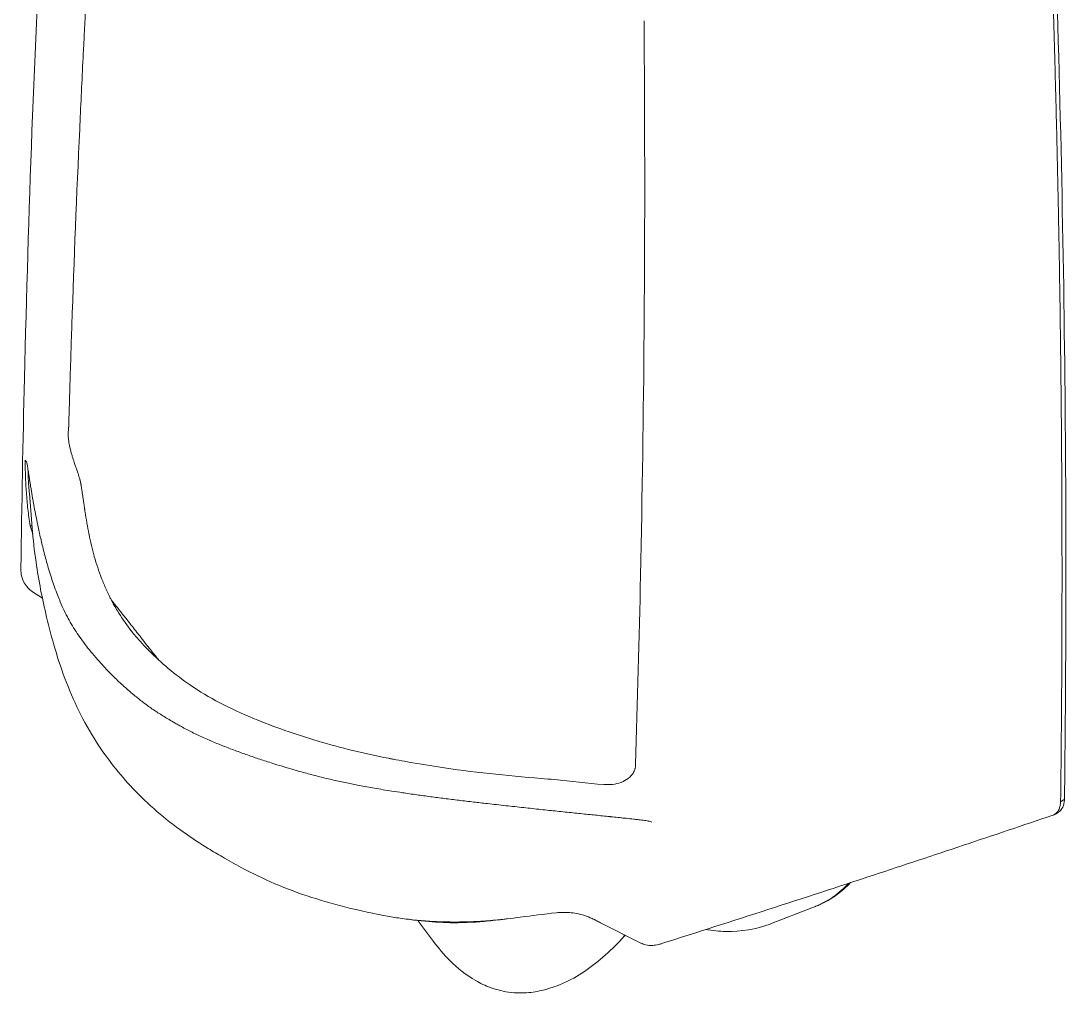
# Model space of a CAD drawing. Header units: inches. Extents: x 0.1 to 2.19, y 0.14 to 1.19.
# Drawn here: x 1.7306 to 2.1901, y 0.4985 to 0.9258 of the extents above; entities that cross this region are included whole.
import ezdxf

# ---------------------------------------------------------------- set-up
doc = ezdxf.new("R2010")
doc.units = ezdxf.units.IN
doc.header["$MEASUREMENT"] = 0

# ---------------------------------------------------------------- blocks, each defined once
blk = doc.blocks.new('bn30-4')
at = {"linetype": 'Continuous', "lineweight": 5}
for p, q in [((1.05431, 3.5978), (1.05867, 3.59495)), ((1.08615, 3.60008), (1.08615, 3.60008)), ((1.37867, 3.45181), (1.39758, 3.45909)), ((1.32177, 3.44337), (1.30394, 3.45233))]:
    blk.add_line(p, q, dxfattribs=at)
for points, degree, knots in [([(1.04923, 3.6081), (1.0496, 3.63599), (1.05012, 3.6638), (1.05251, 3.7643), (1.05521, 3.83654), (1.06043, 3.93862), (1.06216, 3.96893), (1.06406, 3.99914)], 3, [0, 0, 0, 0, 10.000169, 10.000169, 36.24295, 36.24295, 47.383988, 47.383988, 47.383988, 47.383988]), ([(1.08625, 3.99165), (1.08607, 3.98906), (1.08588, 3.98647), (1.0857, 3.98388), (1.08552, 3.9813), (1.08534, 3.97872), (1.08516, 3.97614), (1.08225, 3.93434), (1.07969, 3.89233), (1.07747, 3.85012), (1.07735, 3.84776), (1.07723, 3.8454), (1.0771, 3.84304), (1.07698, 3.84069), (1.07686, 3.83835), (1.07674, 3.836), (1.07649, 3.83106), (1.07625, 3.82612), (1.07601, 3.82118), (1.07577, 3.81627), (1.07554, 3.81137), (1.07531, 3.80646), (1.07398, 3.77781), (1.07281, 3.74906), (1.0718, 3.72023), (1.07164, 3.71556), (1.07148, 3.71089), (1.07133, 3.70621), (1.07117, 3.70158), (1.07103, 3.69694), (1.07088, 3.6923), (1.07074, 3.6877), (1.0706, 3.6831), (1.07047, 3.67849)], 3, [0.0000006, 0.0000006, 0.0000006, 0.0000006, 0.0251208, 0.0251208, 0.0251208, 0.0501104, 0.0501104, 0.0501104, 0.4548687, 0.4548687, 0.4548687, 0.4774978, 0.4774978, 0.4774978, 0.4999957, 0.4999957, 0.4999957, 0.5472917, 0.5472917, 0.5472917, 0.5942194, 0.5942194, 0.5942194, 0.8680534, 0.8680534, 0.8680534, 0.9124038, 0.9124038, 0.9124038, 0.9563859, 0.9563859, 0.9563859, 1, 1, 1, 1]), ([(1.50217, 3.92977), (1.50326, 3.90195), (1.50421, 3.87421), (1.50712, 3.77433), (1.50829, 3.70262), (1.50864, 3.5898), (1.50845, 3.54831), (1.50794, 3.50703)], 3, [0.000609, 0.000609, 0.000609, 0.000609, 10.000173, 10.000173, 36.097244, 36.097244, 51.377316, 51.377316, 51.377316, 51.377316]), ([(1.31937, 3.52191), (1.32026, 3.54948), (1.32099, 3.57714), (1.3231, 3.6758), (1.32367, 3.74728), (1.32326, 3.82902), (1.3232, 3.83881), (1.32312, 3.84861)], 3, [0, 0, 0, 0, 10.000188, 10.000188, 35.564736, 35.564736, 39.038153, 39.038153, 39.038153, 39.038153]), ([(1.07023, 3.67016), (1.07025, 3.67102), (1.07027, 3.6718), (1.07029, 3.67252), (1.07036, 3.67502), (1.07041, 3.67675), (1.07047, 3.67849)], 3, [0, 0, 0, 0, 0.2227433, 0.2227433, 0.2227433, 1, 1, 1, 1]), ([(1.07022, 3.67016), (1.07021, 3.66998), (1.07019, 3.6698), (1.07017, 3.66962), (1.07017, 3.6696), (1.07017, 3.66959), (1.07017, 3.66958), (1.07015, 3.66938), (1.07013, 3.66918), (1.07012, 3.66898), (1.0701, 3.66874), (1.07008, 3.6685), (1.07007, 3.66826), (1.07005, 3.66799), (1.07004, 3.66773), (1.07003, 3.66746), (1.07003, 3.66735), (1.07002, 3.66724), (1.07002, 3.66712), (1.07002, 3.66701), (1.07002, 3.66689), (1.07002, 3.66677), (1.07002, 3.66659), (1.07003, 3.66642), (1.07003, 3.66624), (1.07005, 3.66592), (1.07007, 3.6656), (1.07009, 3.66527), (1.07011, 3.66507), (1.07013, 3.66487), (1.07015, 3.66466), (1.07016, 3.66462), (1.07016, 3.66457), (1.07017, 3.66453), (1.07023, 3.66397), (1.07032, 3.66341), (1.07042, 3.66284), (1.07046, 3.66263), (1.0705, 3.66241), (1.07054, 3.66219), (1.0706, 3.66192), (1.07066, 3.66164), (1.07072, 3.66136), (1.07084, 3.66081), (1.07097, 3.66026), (1.07112, 3.65972), (1.07112, 3.65969), (1.07113, 3.65967), (1.07114, 3.65964), (1.07127, 3.65911), (1.07142, 3.65859), (1.07158, 3.65806), (1.07166, 3.65778), (1.07174, 3.6575), (1.07183, 3.65722), (1.07208, 3.65638), (1.07235, 3.65555), (1.07263, 3.65472), (1.07264, 3.65469), (1.07265, 3.65465), (1.07266, 3.65462), (1.07286, 3.65403), (1.07306, 3.65345), (1.07325, 3.65287), (1.07333, 3.65264), (1.07341, 3.65241), (1.07349, 3.65219), (1.07359, 3.65189), (1.07369, 3.65159), (1.07379, 3.65129), (1.07398, 3.65075), (1.07416, 3.65022), (1.07433, 3.6497), (1.07434, 3.64967), (1.07435, 3.64965), (1.07436, 3.64962), (1.07451, 3.64917), (1.07465, 3.64874), (1.07478, 3.64832), (1.07485, 3.64809), (1.07492, 3.64787), (1.07498, 3.64766), (1.07505, 3.64744), (1.07511, 3.64723), (1.07516, 3.64703), (1.07517, 3.64701), (1.07517, 3.647), (1.07518, 3.64698), (1.07521, 3.64686), (1.07524, 3.64675), (1.07527, 3.64664), (1.0753, 3.64651), (1.07533, 3.64638), (1.07536, 3.64626), (1.07539, 3.64613), (1.07541, 3.64601), (1.07544, 3.64589)], 3, [0.0001084, 0.0001084, 0.0001084, 0.0001084, 0.0234036, 0.0234036, 0.0234036, 0.0249684, 0.0249684, 0.0249684, 0.0505115, 0.0505115, 0.0505115, 0.0810704, 0.0810704, 0.0810704, 0.114595, 0.114595, 0.114595, 0.1283729, 0.1283729, 0.1283729, 0.1430433, 0.1430433, 0.1430433, 0.1643789, 0.1643789, 0.1643789, 0.2033146, 0.2033146, 0.2033146, 0.2272322, 0.2272322, 0.2272322, 0.2326425, 0.2326425, 0.2326425, 0.2982469, 0.2982469, 0.2982469, 0.3231349, 0.3231349, 0.3231349, 0.3552206, 0.3552206, 0.3552206, 0.4181811, 0.4181811, 0.4181811, 0.4210041, 0.4210041, 0.4210041, 0.4816538, 0.4816538, 0.4816538, 0.5135903, 0.5135903, 0.5135903, 0.6103642, 0.6103642, 0.6103642, 0.6139782, 0.6139782, 0.6139782, 0.6827874, 0.6827874, 0.6827874, 0.7100959, 0.7100959, 0.7100959, 0.7461602, 0.7461602, 0.7461602, 0.8124905, 0.8124905, 0.8124905, 0.816034, 0.816034, 0.816034, 0.8736439, 0.8736439, 0.8736439, 0.9053133, 0.9053133, 0.9053133, 0.9368762, 0.9368762, 0.9368762, 0.9391948, 0.9391948, 0.9391948, 0.9574024, 0.9574024, 0.9574024, 0.9784522, 0.9784522, 0.9784522, 1, 1, 1, 1]), ([(1.05234, 3.65157), (1.05232, 3.65169), (1.0523, 3.65181), (1.05229, 3.65194), (1.05229, 3.65194), (1.05229, 3.65195), (1.05229, 3.65195), (1.05227, 3.65209), (1.05225, 3.65223), (1.05223, 3.65237), (1.05223, 3.65238), (1.05223, 3.65239), (1.05223, 3.6524), (1.0522, 3.65259), (1.05218, 3.65278), (1.05215, 3.65297), (1.05212, 3.65318), (1.05209, 3.65339), (1.05204, 3.6536), (1.052, 3.65381), (1.05195, 3.65402), (1.05188, 3.65424), (1.05182, 3.65442), (1.05175, 3.65461), (1.05166, 3.6548), (1.05158, 3.65495), (1.05149, 3.6551), (1.05138, 3.65525), (1.05135, 3.65529), (1.05131, 3.65533), (1.05128, 3.65537), (1.05121, 3.65545), (1.05114, 3.65553), (1.05108, 3.65561)], 3, [0, 0, 0, 0, 0.0986425, 0.0986425, 0.0986425, 0.1006132, 0.1006132, 0.1006132, 0.2090514, 0.2090514, 0.2090514, 0.2160337, 0.2160337, 0.2160337, 0.355118, 0.355118, 0.355118, 0.5070251, 0.5070251, 0.5070251, 0.657313, 0.657313, 0.657313, 0.7922755, 0.7922755, 0.7922755, 0.904963, 0.904963, 0.904963, 0.9379941, 0.9379941, 0.9379941, 0.9999999, 0.9999999, 0.9999999, 0.9999999]), ([(1.05328, 3.62681), (1.0529, 3.62923), (1.05258, 3.63167), (1.05202, 3.63653), (1.0518, 3.63896), (1.05144, 3.64379), (1.05132, 3.64619), (1.05115, 3.65094), (1.0511, 3.65329), (1.05108, 3.65561)], 3, [0, 0, 0, 0, 0.2500002, 0.2500002, 0.5000003, 0.5000003, 0.7500005, 0.7500005, 1, 1, 1, 1]), ([(1.05234, 3.65157), (1.0524, 3.6512), (1.05245, 3.65083), (1.05251, 3.65046), (1.05257, 3.65006), (1.05263, 3.64967), (1.05269, 3.64928), (1.05269, 3.64924), (1.0527, 3.64921), (1.0527, 3.64918), (1.05276, 3.6488), (1.05282, 3.64841), (1.05288, 3.64803), (1.05296, 3.64749), (1.05304, 3.64695), (1.05313, 3.64641), (1.05315, 3.6463), (1.05317, 3.64618), (1.05318, 3.64606), (1.05327, 3.64554), (1.05335, 3.64501), (1.05344, 3.64448)], 3, [0, 0, 0, 0, 0.1580067, 0.1580067, 0.1580067, 0.3249974, 0.3249974, 0.3249974, 0.3380995, 0.3380995, 0.3380995, 0.5009334, 0.5009334, 0.5009334, 0.7281137, 0.7281137, 0.7281137, 0.7773791, 0.7773791, 0.7773791, 0.9999397, 0.9999397, 0.9999397, 0.9999397]), ([(1.05268, 3.64417), (1.05266, 3.64443), (1.05264, 3.64468), (1.05263, 3.64494), (1.05262, 3.64496), (1.05262, 3.64499), (1.05262, 3.64501), (1.05259, 3.64538), (1.05257, 3.64575), (1.05255, 3.64612), (1.0525, 3.64684), (1.05247, 3.64757), (1.05244, 3.6483), (1.05242, 3.64876), (1.0524, 3.64923), (1.05239, 3.6497), (1.05239, 3.64983), (1.05238, 3.64997), (1.05238, 3.65011), (1.05236, 3.65059), (1.05235, 3.65108), (1.05234, 3.65157)], 3, [0.7179911, 0.7179911, 0.7179911, 0.7179911, 0.747074, 0.747074, 0.747074, 0.7499979, 0.7499979, 0.7499979, 0.7919007, 0.7919007, 0.7919007, 0.8749974, 0.8749974, 0.8749974, 0.928487, 0.928487, 0.928487, 0.9441403, 0.9441403, 0.9441403, 0.9998968, 0.9998968, 0.9998968, 0.9998968]), ([(1.05268, 3.64416), (1.05268, 3.64424), (1.05267, 3.64432), (1.05266, 3.6445), (1.05265, 3.64459), (1.05264, 3.64472), (1.05264, 3.64476), (1.05263, 3.64482), (1.05263, 3.64484), (1.05263, 3.64488), (1.05263, 3.64489), (1.05263, 3.64489), (1.05263, 3.64489), (1.05263, 3.64489)], 3, [0, 0, 0, 0, 0.0303479, 0.0303479, 0.062694, 0.062694, 0.0810506, 0.0810506, 0.0930256, 0.0930256, 0.1091752, 0.1091752, 0.1099718, 0.1099718, 0.1099718, 0.1099718]), ([(1.21361, 3.45466), (1.20706, 3.45572), (1.20055, 3.45707), (1.18268, 3.46144), (1.17138, 3.46495), (1.15577, 3.47167), (1.15092, 3.47401), (1.14319, 3.47814), (1.14039, 3.47974), (1.13582, 3.48238), (1.13368, 3.48364), (1.12832, 3.48693), (1.12511, 3.48903), (1.1142, 3.49663), (1.10639, 3.50309), (1.0936, 3.51633), (1.08819, 3.52305), (1.07764, 3.53892), (1.07293, 3.54833), (1.06544, 3.56772), (1.06266, 3.57766), (1.05857, 3.59487), (1.05706, 3.60261), (1.05443, 3.62071), (1.05371, 3.63102), (1.05286, 3.64199), (1.05277, 3.64308), (1.05268, 3.64417)], 3, [0, 0, 0, 0, 1.98895, 1.98895, 5.546127, 5.546127, 7.274989, 7.274989, 8.323159, 8.323159, 9.11636, 9.11636, 10.316573, 10.316573, 13.359295, 13.359295, 16.057613, 16.057613, 19.452427, 19.452427, 22.965259, 22.965259, 26.212826, 26.212826, 30.111732, 30.111732, 30.540729, 30.540729, 30.540729, 30.540729]), ([(1.05344, 3.64448), (1.05354, 3.64386), (1.05374, 3.64261), (1.05406, 3.6407), (1.05439, 3.63876), (1.05485, 3.63621), (1.05545, 3.63299), (1.05633, 3.62854), (1.05743, 3.62336), (1.05884, 3.6173), (1.06052, 3.6108), (1.06218, 3.6052), (1.06372, 3.60061), (1.06489, 3.59739), (1.06626, 3.59394), (1.06779, 3.59048), (1.06955, 3.58693), (1.07142, 3.58355), (1.07341, 3.5803), (1.07565, 3.57702), (1.07803, 3.57382), (1.08068, 3.57053), (1.08343, 3.56735), (1.08658, 3.56392), (1.09017, 3.56024), (1.09457, 3.55611), (1.09839, 3.55282), (1.10137, 3.55042), (1.10331, 3.54891), (1.1053, 3.54744), (1.10736, 3.546), (1.10947, 3.5446), (1.11162, 3.54324), (1.11388, 3.54189), (1.11541, 3.541), (1.11623, 3.54052)], 3, [0, 0, 0, 0, 0.0175972, 0.0355187, 0.0537566, 0.0723046, 0.1071624, 0.1439761, 0.1961069, 0.2508179, 0.3113533, 0.3751055, 0.4046619, 0.4371973, 0.463228, 0.4992589, 0.5322282, 0.561295, 0.5932104, 0.6233311, 0.654375, 0.6854467, 0.7189613, 0.7477086, 0.7871458, 0.8288131, 0.872754, 0.8884701, 0.9042281, 0.920747, 0.9359365, 0.9519152, 0.9679449, 0.982882, 1, 1, 1, 1]), ([(1.07735, 3.63331), (1.07732, 3.63352), (1.07729, 3.63374), (1.07726, 3.63396), (1.07725, 3.63401), (1.07725, 3.63406), (1.07724, 3.63411), (1.07721, 3.63436), (1.07717, 3.63462), (1.07714, 3.63487), (1.0771, 3.63518), (1.07706, 3.63549), (1.07701, 3.6358), (1.07698, 3.63601), (1.07695, 3.63622), (1.07692, 3.63644), (1.07685, 3.63696), (1.07677, 3.63748), (1.07669, 3.638), (1.07661, 3.63852), (1.07653, 3.63904), (1.07645, 3.63956), (1.07637, 3.64008), (1.07629, 3.6406), (1.07621, 3.64112), (1.07613, 3.64164), (1.07605, 3.64216), (1.07597, 3.64268), (1.07594, 3.64286), (1.07591, 3.64303), (1.07588, 3.6432), (1.07583, 3.64355), (1.07577, 3.64389), (1.07572, 3.64424), (1.0757, 3.64439), (1.07567, 3.64455), (1.07565, 3.6447), (1.07563, 3.64481), (1.07562, 3.64492), (1.0756, 3.64503), (1.07559, 3.64511), (1.07557, 3.64518), (1.07556, 3.64526), (1.07555, 3.64533), (1.07554, 3.6454), (1.07552, 3.64547), (1.07551, 3.64554), (1.0755, 3.64561), (1.07548, 3.64568), (1.07547, 3.64575), (1.07546, 3.64582), (1.07544, 3.64589)], 3, [0, 0, 0, 0, 0.0519281, 0.0519281, 0.0519281, 0.0636972, 0.0636972, 0.0636972, 0.1250497, 0.1250497, 0.1250497, 0.1988046, 0.1988046, 0.1988046, 0.2500784, 0.2500784, 0.2500784, 0.3750829, 0.3750829, 0.3750829, 0.5000662, 0.5000662, 0.5000662, 0.6249289, 0.6249289, 0.6249289, 0.7500335, 0.7500335, 0.7500335, 0.7916325, 0.7916325, 0.7916325, 0.8749935, 0.8749935, 0.8749935, 0.9115708, 0.9115708, 0.9115708, 0.9374926, 0.9374926, 0.9374926, 0.9544291, 0.9544291, 0.9544291, 0.9704856, 0.9704856, 0.9704856, 0.9856716, 0.9856716, 0.9856716, 1, 1, 1, 1]), ([(1.07735, 3.63331), (1.07738, 3.63314), (1.07741, 3.63297), (1.07744, 3.6328), (1.07771, 3.63125), (1.07795, 3.62972), (1.07821, 3.62821), (1.07822, 3.62811), (1.07824, 3.62801), (1.07826, 3.6279), (1.07853, 3.62633), (1.07881, 3.62477), (1.07912, 3.62322), (1.07914, 3.62316), (1.07915, 3.6231), (1.07916, 3.62303), (1.07949, 3.6214), (1.07985, 3.61978), (1.08024, 3.61816), (1.08062, 3.61655), (1.08104, 3.61495), (1.08148, 3.61335), (1.08149, 3.61333), (1.08149, 3.61331), (1.0815, 3.61328), (1.08196, 3.61165), (1.08245, 3.61003), (1.08298, 3.60841), (1.08351, 3.60682), (1.08407, 3.60524), (1.08468, 3.60366), (1.08469, 3.60363), (1.08471, 3.6036), (1.08472, 3.60356), (1.08533, 3.60199), (1.08599, 3.60042), (1.0867, 3.59885), (1.08671, 3.59882), (1.08673, 3.59878), (1.08675, 3.59874), (1.08727, 3.5976), (1.08781, 3.59646), (1.08838, 3.59532), (1.08858, 3.59491), (1.0888, 3.59449), (1.08901, 3.59408)], 3, [0, 0, 0, 0, 0.0121536, 0.0121536, 0.0121536, 0.125, 0.125, 0.125, 0.1326351, 0.1326351, 0.1326351, 0.25, 0.25, 0.25, 0.2546558, 0.2546558, 0.2546558, 0.3777304, 0.3777304, 0.3777304, 0.5, 0.5, 0.5, 0.5018513, 0.5018513, 0.5018513, 0.6269347, 0.6269347, 0.6269347, 0.75, 0.75, 0.75, 0.7524833, 0.7524833, 0.7524833, 0.875, 0.875, 0.875, 0.878015, 0.878015, 0.878015, 0.9674525, 0.9674525, 0.9674525, 0.9999528, 0.9999528, 0.9999528, 0.9999528]), ([(1.05431, 3.5978), (1.05393, 3.59805), (1.05353, 3.59833), (1.05272, 3.59901), (1.0523, 3.59943), (1.05131, 3.60062), (1.0508, 3.60143), (1.0499, 3.60333), (1.04957, 3.60445), (1.04932, 3.60597), (1.04928, 3.60638), (1.04924, 3.607), (1.04923, 3.60721), (1.04923, 3.60753), (1.04923, 3.60764), (1.04923, 3.60787), (1.04923, 3.60799), (1.04923, 3.6081)], 3, [0, 0, 0, 0, 0.145559, 0.145559, 0.323626, 0.323626, 0.615413, 0.615413, 0.973005, 0.973005, 1.099895, 1.099895, 1.164611, 1.164611, 1.197838, 1.197838, 1.232159, 1.232159, 1.232159, 1.232159]), ([(1.08901, 3.59408), (1.08937, 3.59338), (1.08975, 3.59269), (1.09014, 3.59199), (1.09063, 3.5911), (1.09116, 3.59021), (1.0917, 3.58932), (1.09337, 3.58658), (1.09521, 3.58388), (1.09727, 3.58118)], 3, [0, 0, 0, 0, 0.0219248, 0.0219248, 0.0219248, 0.0500468, 0.0500468, 0.0500468, 0.1364677, 0.1364677, 0.1364677, 0.1364677]), ([(1.10991, 3.56766), (1.10982, 3.56777), (1.10974, 3.56788), (1.10965, 3.56798), (1.10881, 3.56902), (1.10797, 3.57006), (1.10712, 3.57113), (1.10646, 3.57197), (1.10578, 3.57281), (1.10511, 3.57367), (1.1051, 3.57368), (1.10509, 3.5737), (1.10508, 3.57371), (1.10429, 3.57472), (1.10349, 3.57574), (1.10269, 3.57676), (1.10195, 3.57771), (1.10121, 3.57866), (1.10046, 3.57962), (1.10039, 3.57971), (1.10032, 3.57981), (1.10024, 3.5799), (1.09957, 3.58076), (1.09889, 3.58163), (1.09821, 3.5825), (1.0974, 3.58354), (1.09659, 3.58457), (1.09577, 3.58561), (1.09531, 3.5862), (1.09484, 3.58679), (1.09437, 3.58738), (1.09414, 3.58768), (1.0939, 3.58797), (1.09366, 3.58827), (1.09366, 3.58828), (1.09365, 3.58828), (1.09365, 3.58829), (1.09277, 3.5894), (1.09188, 3.59051), (1.09099, 3.59161), (1.0908, 3.59185), (1.09062, 3.59208), (1.09043, 3.59232), (1.08996, 3.5929), (1.08948, 3.59349), (1.08901, 3.59408)], 3, [0.7103459, 0.7103459, 0.7103459, 0.7103459, 0.7140802, 0.7140802, 0.7140802, 0.75, 0.75, 0.75, 0.77845, 0.77845, 0.77845, 0.7788993, 0.7788993, 0.7788993, 0.8125, 0.8125, 0.8125, 0.8437189, 0.8437189, 0.8437189, 0.8467346, 0.8467346, 0.8467346, 0.875, 0.875, 0.875, 0.9085371, 0.9085371, 0.9085371, 0.9276616, 0.9276616, 0.9276616, 0.9372622, 0.9372622, 0.9372622, 0.9375, 0.9375, 0.9375, 0.9733549, 0.9733549, 0.9733549, 0.9809439, 0.9809439, 0.9809439, 1, 1, 1, 1]), ([(1.09726, 3.58119), (1.09726, 3.58119), (1.09726, 3.58119), (1.09726, 3.58119), (1.09727, 3.58118), (1.09728, 3.58117), (1.0973, 3.58115), (1.09735, 3.58108), (1.0974, 3.58102), (1.09759, 3.58077), (1.09776, 3.58055), (1.09844, 3.57969), (1.09901, 3.57899), (1.1014, 3.57617), (1.10345, 3.57394), (1.1108, 3.56658), (1.11681, 3.56146), (1.13164, 3.55122), (1.14112, 3.54638), (1.16041, 3.53841), (1.16997, 3.53507), (1.18979, 3.52919), (1.20021, 3.52668), (1.21081, 3.5246)], 3, [0.014836, 0.014836, 0.014836, 0.014836, 0.017101, 0.017101, 0.028261, 0.028261, 0.050955, 0.050955, 0.105278, 0.105278, 0.262486, 0.262486, 0.733841, 0.733841, 2.148812, 2.148812, 5.50311, 5.50311, 9.314737, 9.314737, 12.613965, 12.613965, 15.930401, 15.930401, 15.930401, 15.930401]), ([(1.11623, 3.54052), (1.11679, 3.5402), (1.11787, 3.53958), (1.11942, 3.53871), (1.12121, 3.53772), (1.12329, 3.53662), (1.12566, 3.53543), (1.12815, 3.53424), (1.13068, 3.5331), (1.13334, 3.53196), (1.13685, 3.53051), (1.14131, 3.52876), (1.14674, 3.52675), (1.15218, 3.52485), (1.15687, 3.52331), (1.16099, 3.522), (1.16477, 3.52084), (1.16942, 3.51947), (1.17476, 3.51797), (1.18063, 3.51644), (1.18654, 3.51502), (1.19232, 3.51375), (1.19831, 3.51256), (1.20492, 3.51136), (1.21125, 3.51032), (1.21746, 3.50937), (1.22312, 3.50855), (1.22931, 3.50771), (1.23549, 3.5069), (1.24181, 3.50612), (1.24809, 3.50537), (1.25498, 3.50458), (1.26231, 3.50376), (1.27015, 3.50291), (1.27768, 3.5021), (1.28491, 3.50134), (1.29185, 3.50062), (1.29849, 3.49994), (1.30283, 3.49949), (1.30494, 3.49927)], 3, [0, 0, 0, 0, 0.0116532, 0.0223353, 0.032049, 0.0480786, 0.064058, 0.0783264, 0.095769, 0.1115271, 0.1272431, 0.159387, 0.1909297, 0.2218954, 0.2522916, 0.2696714, 0.2904299, 0.3145573, 0.3456305, 0.3766732, 0.4082651, 0.438711, 0.4666753, 0.500749, 0.5396927, 0.562814, 0.5944863, 0.6248999, 0.6555325, 0.6870177, 0.7193464, 0.7491914, 0.7895623, 0.8283923, 0.865682, 0.9014481, 0.9357478, 0.9686104, 1, 1, 1, 1]), ([(1.21081, 3.5246), (1.21099, 3.52456), (1.21117, 3.52453), (1.21189, 3.52439), (1.21243, 3.52428), (1.2146, 3.52387), (1.21623, 3.52356), (1.22276, 3.52237), (1.2277, 3.52154), (1.24757, 3.5185), (1.26272, 3.51692), (1.27983, 3.51556), (1.28178, 3.5154), (1.28373, 3.51521)], 3, [0, 0, 0, 0, 0.056279, 0.056279, 0.225119, 0.225119, 0.731658, 0.731658, 2.251731, 2.251731, 6.819538, 6.819538, 7.406238, 7.406238, 7.406238, 7.406238]), ([(1.30544, 3.51307), (1.30638, 3.513), (1.30732, 3.513), (1.30959, 3.51313), (1.3109, 3.51335), (1.31336, 3.51407), (1.31451, 3.5146), (1.31647, 3.51589), (1.31731, 3.51668), (1.31838, 3.51821), (1.31871, 3.5188), (1.31902, 3.51954), (1.3191, 3.51974), (1.31918, 3.51998), (1.3192, 3.52007), (1.31922, 3.52014)], 3, [0, 0, 0, 0, 0.28644, 0.28644, 0.723989, 0.723989, 1.192413, 1.192413, 1.684237, 1.684237, 1.950232, 1.950232, 2.058239, 2.058239, 2.114899, 2.114899, 2.114899, 2.114899]), ([(1.31919, 3.51999), (1.31924, 3.5202), (1.31928, 3.52042), (1.31932, 3.52086), (1.31934, 3.52102), (1.31936, 3.52142), (1.31936, 3.52165), (1.31937, 3.52191)], 3, [0, 0, 0, 0, 0.1735163, 0.1735163, 0.2640019, 0.2640019, 0.3586318, 0.3586318, 0.3586318, 0.3586318]), ([(1.31942, 3.52125), (1.31941, 3.52131), (1.3194, 3.52137), (1.31939, 3.52143), (1.31939, 3.52149), (1.31938, 3.52155), (1.31938, 3.52162), (1.31937, 3.52168), (1.31937, 3.52175), (1.31937, 3.52181), (1.31937, 3.52184), (1.31937, 3.52188), (1.31937, 3.52191)], 3, [0.0000015, 0.0000015, 0.0000015, 0.0000015, 0.1193997, 0.1193997, 0.1193997, 0.2472897, 0.2472897, 0.2472897, 0.3833015, 0.3833015, 0.3833015, 0.4497052, 0.4497052, 0.4497052, 0.4497052]), ([(1.50282, 3.49959), (1.50308, 3.49968), (1.50334, 3.49979), (1.50358, 3.49993), (1.50363, 3.49996), (1.50367, 3.49999), (1.50372, 3.50002), (1.50382, 3.50008), (1.50392, 3.50015), (1.50401, 3.50022), (1.50428, 3.50042), (1.50453, 3.50066), (1.50475, 3.50093), (1.50505, 3.50129), (1.50532, 3.50172), (1.50553, 3.50219), (1.50574, 3.50267), (1.50591, 3.50319), (1.50602, 3.50376), (1.50614, 3.50432), (1.50621, 3.50493), (1.50623, 3.50557)], 3, [0.407776, 0.407776, 0.407776, 0.407776, 0.4846488, 0.4846488, 0.4846488, 0.499904, 0.499904, 0.499904, 0.5322861, 0.5322861, 0.5322861, 0.6246419, 0.6246419, 0.6246419, 0.7500981, 0.7500981, 0.7500981, 0.8747072, 0.8747072, 0.8747072, 0.9999938, 0.9999938, 0.9999938, 0.9999938]), ([(1.50794, 3.50703), (1.50794, 3.50591), (1.50778, 3.50484), (1.50709, 3.5029), (1.50656, 3.502), (1.50545, 3.50095), (1.50509, 3.50067), (1.50443, 3.50027), (1.50416, 3.50012), (1.50371, 3.49992), (1.50355, 3.49986), (1.5033, 3.49976), (1.50321, 3.49972), (1.50306, 3.49967), (1.50301, 3.49965), (1.50294, 3.49963), (1.50292, 3.49962), (1.50289, 3.49961)], 3, [0.000381, 0.000381, 0.000381, 0.000381, 0.39144, 0.39144, 0.791999, 0.791999, 0.954162, 0.954162, 1.057809, 1.057809, 1.112691, 1.112691, 1.142131, 1.142131, 1.158118, 1.158118, 1.165816, 1.165816, 1.165816, 1.165816]), ([(1.50623, 3.50558), (1.50672, 3.5058), (1.50721, 3.50602), (1.50767, 3.50633), (1.50791, 3.50666), (1.50793, 3.507), (1.50794, 3.50701), (1.50794, 3.50703)], 5, [0.0006642, 0.0006642, 0.0006642, 0.0006642, 0.0006642, 0.0006642, 0.5, 0.5, 0.5185327, 0.5185327, 0.5185327, 0.5185327, 0.5185327, 0.5185327]), ([(1.30494, 3.49927), (1.30596, 3.49917), (1.30697, 3.49907), (1.30798, 3.49896), (1.30811, 3.49895), (1.30825, 3.49893), (1.30838, 3.49892), (1.30952, 3.4988), (1.31066, 3.49868), (1.3118, 3.49857), (1.31252, 3.49849), (1.31325, 3.49841), (1.31397, 3.49834), (1.31438, 3.4983), (1.31479, 3.49825), (1.3152, 3.49821), (1.31633, 3.49809), (1.31746, 3.49797), (1.31859, 3.49786)], 3, [0, 0, 0, 0, 0.222627, 0.222627, 0.222627, 0.251877, 0.251877, 0.251877, 0.502515, 0.502515, 0.502515, 0.661906, 0.661906, 0.661906, 0.751893, 0.751893, 0.751893, 1, 1, 1, 1]), ([(1.31859, 3.49786), (1.31884, 3.49781), (1.3191, 3.49777), (1.31967, 3.49769), (1.31999, 3.49765), (1.32068, 3.49757), (1.32106, 3.49753), (1.32186, 3.49744), (1.32228, 3.49739), (1.32311, 3.49729), (1.32352, 3.49724), (1.3243, 3.49712), (1.32466, 3.49705), (1.32532, 3.49692), (1.32561, 3.49685), (1.32612, 3.4967), (1.32635, 3.49662), (1.32658, 3.49655)], 3, [0, 0, 0, 0, 0.125, 0.125, 0.25, 0.25, 0.375, 0.375, 0.5, 0.5, 0.625, 0.625, 0.75, 0.75, 0.875, 0.875, 1, 1, 1, 1]), ([(1.50282, 3.49959), (1.47668, 3.49073), (1.45041, 3.48195), (1.39315, 3.4631), (1.3621, 3.45305), (1.33087, 3.44312)], 3, [0, 0, 0, 0, 10.000207, 10.000207, 21.6943, 21.6943, 21.6943, 21.6943]), ([(1.39758, 3.45909), (1.39823, 3.45934), (1.39888, 3.45961), (1.40259, 3.46126), (1.40547, 3.463), (1.40986, 3.46647), (1.4115, 3.46799), (1.41303, 3.46965)], 3, [0.7996533, 0.7996533, 0.7996533, 0.7996533, 0.8125, 0.8125, 0.875, 0.875, 0.9158609, 0.9158609, 0.9158609, 0.9158609]), ([(1.41393, 3.46995), (1.41299, 3.46896), (1.41201, 3.46802), (1.4091, 3.46546), (1.40706, 3.46397), (1.40379, 3.46198), (1.40265, 3.46136), (1.40087, 3.46049), (1.40027, 3.46021), (1.39933, 3.4598), (1.39901, 3.45966), (1.39853, 3.45947), (1.39838, 3.4594), (1.39822, 3.45934)], 3, [2.456044, 2.456044, 2.456044, 2.456044, 3.113568, 3.113568, 4.344165, 4.344165, 4.966833, 4.966833, 5.279502, 5.279502, 5.436321, 5.436321, 5.509738, 5.509738, 5.509738, 5.509738]), ([(1.28458, 3.45668), (1.27904, 3.4561), (1.27387, 3.45541), (1.26676, 3.45449), (1.26482, 3.45425), (1.26296, 3.45402)], 3, [0, 0, 0, 0, 1.809464, 1.809464, 2.497235, 2.497235, 2.497235, 2.497235]), ([(1.30394, 3.45233), (1.30341, 3.45259), (1.30282, 3.45289), (1.30162, 3.45352), (1.30098, 3.45384), (1.29826, 3.4551), (1.29589, 3.45593), (1.29143, 3.45678), (1.28936, 3.45693), (1.28631, 3.45684), (1.28542, 3.45677), (1.28458, 3.45668)], 3, [0, 0, 0, 0, 0.23974, 0.23974, 0.534832, 0.534832, 1.413439, 1.413439, 2.113222, 2.113222, 2.388547, 2.388547, 2.388547, 2.388547]), ([(1.26298, 3.45402), (1.2601, 3.45367), (1.25744, 3.45337), (1.24986, 3.45261), (1.24487, 3.45227), (1.23544, 3.45233), (1.23114, 3.45258), (1.22243, 3.45338), (1.21796, 3.45395), (1.21357, 3.45467)], 3, [0, 0, 0, 0, 1.007754, 1.007754, 2.744377, 2.744377, 4.053777, 4.053777, 5.403625, 5.403625, 5.403625, 5.403625]), ([(1.21361, 3.45466), (1.21465, 3.45449), (1.21569, 3.45433), (1.21922, 3.45384), (1.22171, 3.45355), (1.2255, 3.45321), (1.22677, 3.45311), (1.22934, 3.45294), (1.23064, 3.45287), (1.23456, 3.45269), (1.23722, 3.45263), (1.24128, 3.45263), (1.24265, 3.45264), (1.2454, 3.4527), (1.24679, 3.45275), (1.2496, 3.45288), (1.25102, 3.45295), (1.25388, 3.45314), (1.25532, 3.45325), (1.25821, 3.4535), (1.25966, 3.45365), (1.26173, 3.45387), (1.26235, 3.45395), (1.26296, 3.45402)], 3, [0.7679842, 0.7679842, 0.7679842, 0.7679842, 0.78125, 0.78125, 0.8125, 0.8125, 0.828125, 0.828125, 0.84375, 0.84375, 0.875, 0.875, 0.890625, 0.890625, 0.90625, 0.90625, 0.921875, 0.921875, 0.9375, 0.9375, 0.953125, 0.953125, 0.9597193, 0.9597193, 0.9597193, 0.9597193]), ([(1.24914, 3.42687), (1.24493, 3.42929), (1.24106, 3.43239), (1.23503, 3.43841), (1.23269, 3.44136), (1.22813, 3.44726), (1.22589, 3.45031), (1.2237, 3.45329)], 3, [0, 0, 0, 0, 1.542287, 1.542287, 2.969108, 2.969108, 4.59006, 4.59006, 4.59006, 4.59006]), ([(1.37852, 3.45175), (1.37246, 3.44942), (1.3658, 3.44833), (1.35611, 3.44855), (1.3532, 3.44882), (1.35026, 3.44931)], 3, [0, 0, 0, 0, 2.90824, 2.90824, 4.128541, 4.128541, 4.128541, 4.128541]), ([(1.31342, 3.44529), (1.30818, 3.43973), (1.30218, 3.43428), (1.29268, 3.42815), (1.28943, 3.42642), (1.28314, 3.42389), (1.28018, 3.42297), (1.27468, 3.42181), (1.27214, 3.42149), (1.26636, 3.42139), (1.26319, 3.42176), (1.25861, 3.42284), (1.2571, 3.42329), (1.25448, 3.42426), (1.25335, 3.42473), (1.25117, 3.42575), (1.2501, 3.42631), (1.24911, 3.42689)], 3, [0, 0, 0, 0, 2.436387, 2.436387, 3.579031, 3.579031, 4.541371, 4.541371, 5.305503, 5.305503, 6.303477, 6.303477, 6.790572, 6.790572, 7.154676, 7.154676, 7.522173, 7.522173, 7.522173, 7.522173]), ([(1.33085, 3.44311), (1.33066, 3.44305), (1.33047, 3.44299), (1.33002, 3.44286), (1.32975, 3.44279), (1.32865, 3.44254), (1.32782, 3.44241), (1.32593, 3.44229), (1.32486, 3.44235), (1.32347, 3.44269), (1.32312, 3.4428), (1.32243, 3.44306), (1.32209, 3.44321), (1.32179, 3.44337)], 3, [0, 0, 0, 0, 0.0587337, 0.0587337, 0.1425457, 0.1425457, 0.3958904, 0.3958904, 0.7236216, 0.7236216, 0.8361736, 0.8361736, 0.9505911, 0.9505911, 0.9505911, 0.9505911])]:
    blk.add_open_spline(points, degree=degree, knots=knots, dxfattribs=at)
for points, degree in [([(1.50623, 3.50557), (1.50883, 3.71388), (1.50046, 3.92832)], 2), ([(1.05328, 3.62681), (1.05356, 3.6268), (1.05383, 3.62678), (1.05408, 3.62676)], 3), ([(1.0544, 3.62326), (1.05401, 3.62444), (1.05364, 3.62563), (1.05328, 3.62681)], 3), ([(1.04923, 3.6081), (1.04923, 3.6081), (1.04923, 3.6081), (1.04923, 3.6081)], 3), ([(1.05431, 3.5978), (1.05431, 3.5978), (1.05431, 3.5978), (1.05431, 3.5978)], 3), ([(1.10788, 3.57018), (1.10788, 3.57018), (1.10788, 3.57018), (1.10788, 3.57018)], 3), ([(1.11322, 3.54229), (1.11321, 3.5423), (1.1132, 3.54231), (1.11319, 3.54232)], 3), ([(1.13219, 3.53247), (1.1322, 3.53246), (1.1322, 3.53246), (1.13221, 3.53245)], 3), ([(1.31919, 3.51999), (1.31919, 3.51998), (1.31919, 3.51998), (1.31918, 3.51997)], 3), ([(1.31937, 3.52191), (1.31937, 3.52191), (1.31937, 3.52191), (1.31937, 3.52191)], 3), ([(1.28373, 3.51521), (1.29097, 3.51453), (1.29817, 3.51355), (1.30544, 3.51307)], 3), ([(1.21206, 3.5102), (1.21206, 3.5102), (1.21206, 3.5102), (1.21206, 3.5102)], 3), ([(1.30544, 3.51307), (1.30544, 3.51307), (1.30544, 3.51307), (1.30544, 3.51307)], 3), ([(1.28458, 3.45668), (1.28458, 3.45668), (1.28458, 3.45668), (1.28458, 3.45668)], 3), ([(1.22363, 3.45338), (1.22363, 3.45338), (1.22363, 3.45338), (1.22363, 3.45338)], 3), ([(1.30394, 3.45233), (1.30394, 3.45233), (1.30394, 3.45233), (1.30394, 3.45233)], 3), ([(1.3147, 3.44693), (1.31432, 3.44634), (1.31389, 3.4458), (1.31342, 3.4453)], 3), ([(1.31485, 3.44685), (1.31438, 3.44633), (1.3139, 3.44581), (1.31342, 3.4453)], 3), ([(1.31342, 3.4453), (1.31342, 3.4453), (1.31342, 3.4453), (1.31342, 3.44529)], 3), ([(1.32179, 3.44337), (1.32179, 3.44337), (1.32179, 3.44337), (1.32179, 3.44337)], 3), ([(1.33085, 3.44311), (1.33085, 3.44311), (1.33085, 3.44311), (1.33085, 3.44311)], 3)]:
    blk.add_open_spline(points, degree=degree, dxfattribs=at)

msp = doc.modelspace()

# ---------------------------------------------------------------- block references
msp.add_blockref('bn30-4', (0.68142, -2.92286))

doc.saveas('drawing.dxf')
